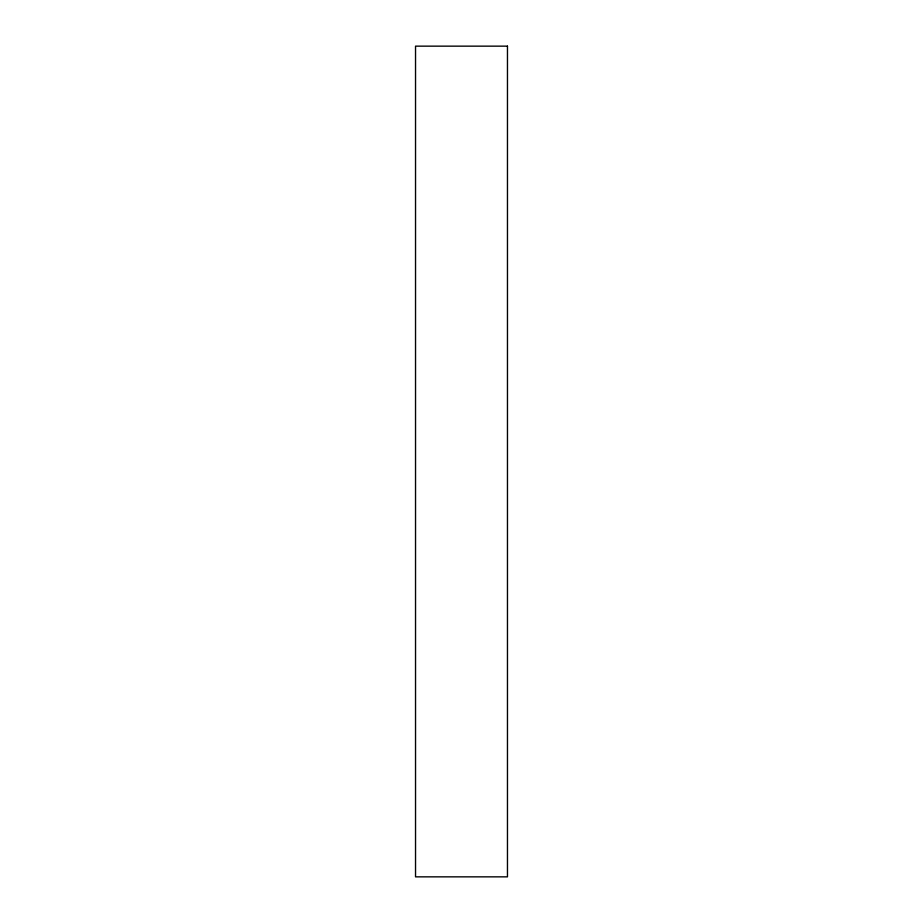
<?xml version="1.0" encoding="UTF-8"?>
<svg xmlns="http://www.w3.org/2000/svg" width="923" height="923" viewBox="0 0 923 923"><rect width="100%" height="100%" fill="white"/><g stroke="black" fill="none" stroke-linecap="round" stroke-linejoin="round"><path stroke-width="1.38" d="M507.465 46.15L415.535 46.15L415.535 876.85L507.465 876.85L507.465 46.15"/></g></svg>
